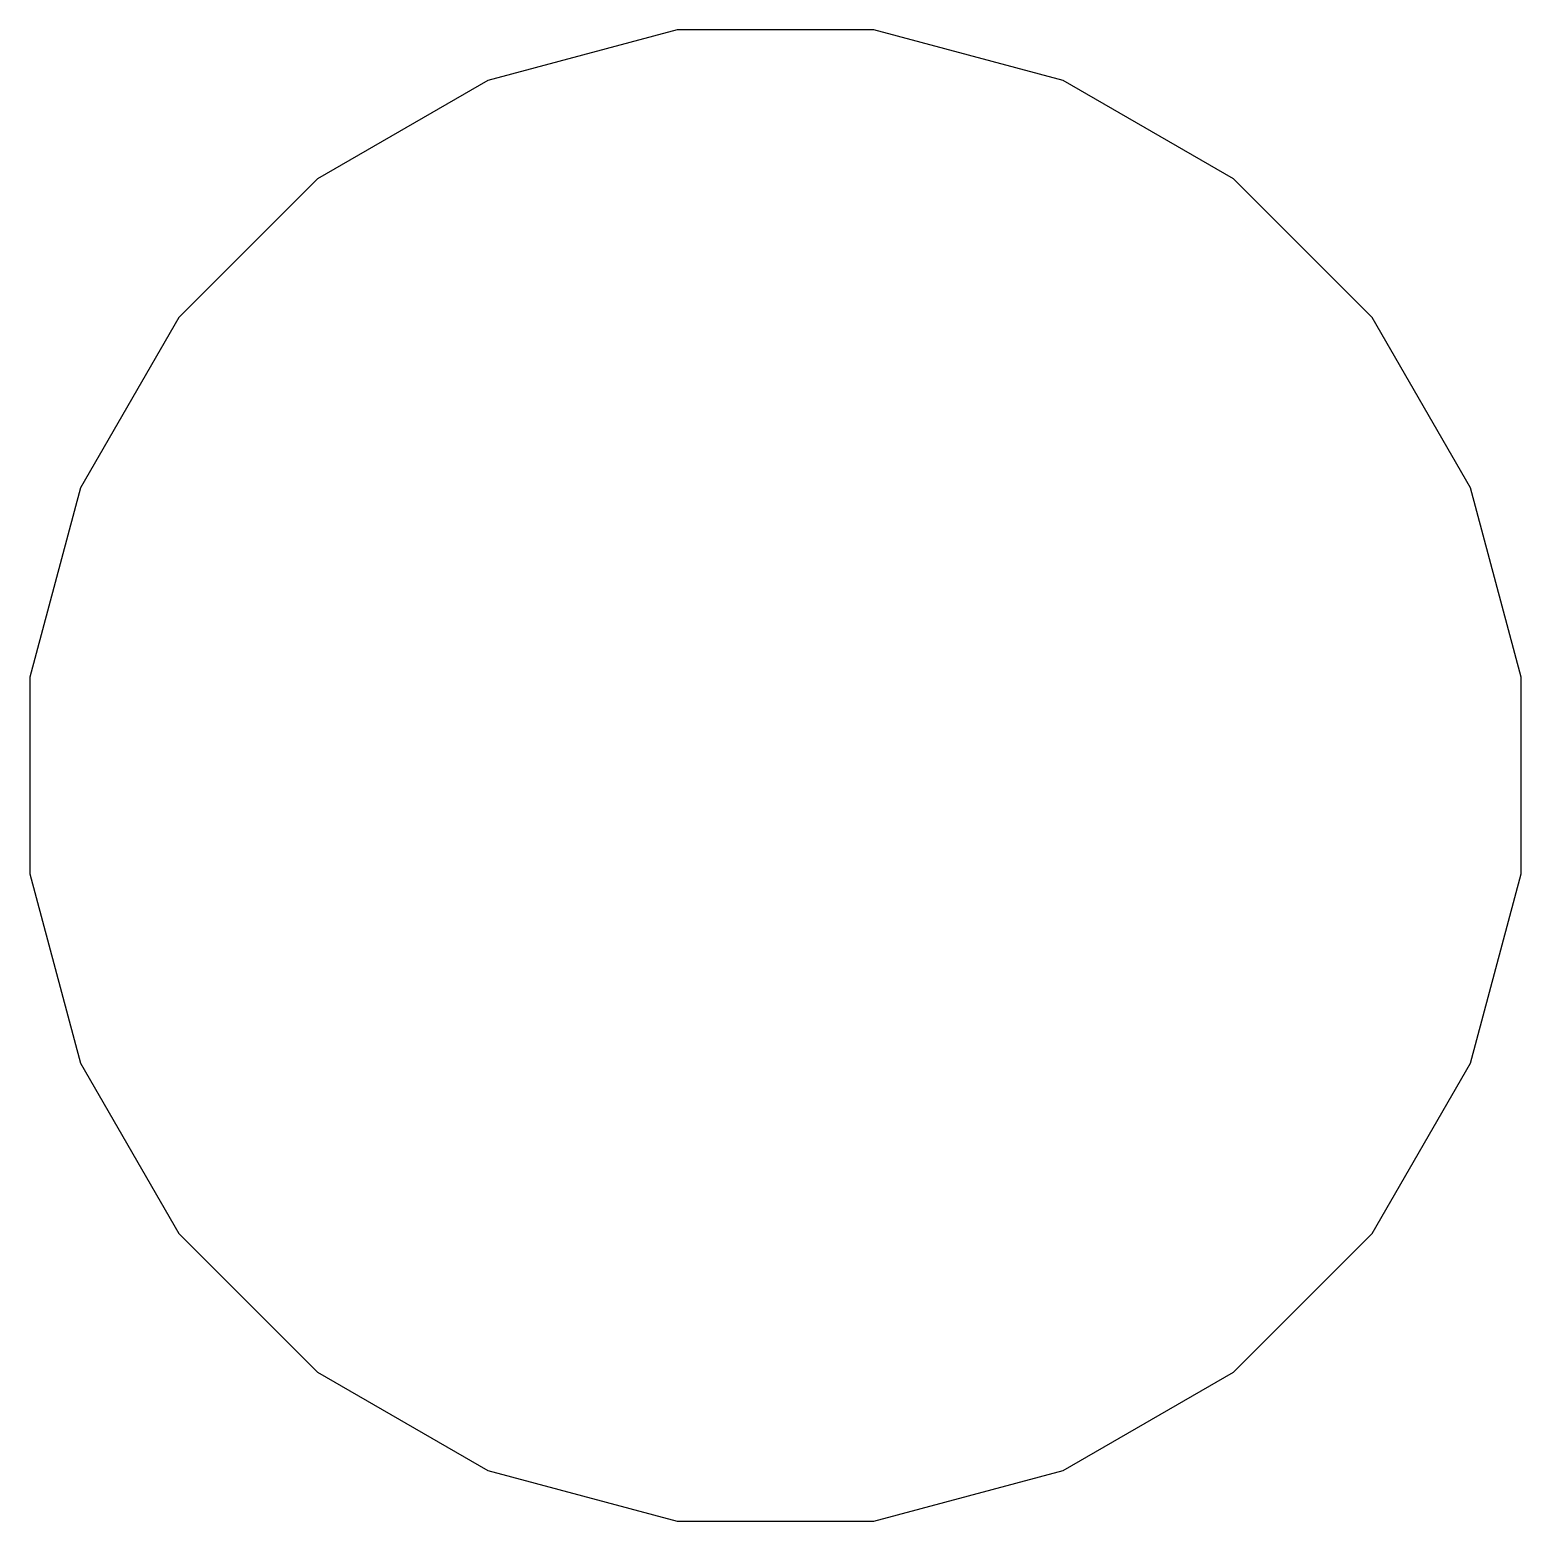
# Model space of a CAD drawing. Header units: metres. Extents: x -6 to 6, y -6 to 6.
import ezdxf

# ---------------------------------------------------------------- set-up
doc = ezdxf.new("R2010")
doc.units = ezdxf.units.M

msp = doc.modelspace()

# ---------------------------------------------------------------- linework, layer by layer
for p, q in [((-0.789915, 6), (-2.31591, 5.59111)), ((0.789915, 6), (-0.789915, 6)), ((2.31591, 5.59111), (0.789915, 6)), ((-2.31591, 5.59111), (-3.68409, 4.80119)), ((3.68409, 4.80119), (2.31591, 5.59111)), ((-3.68409, 4.80119), (-4.80119, 3.68409)), ((4.80119, 3.68409), (3.68409, 4.80119)), ((-4.80119, 3.68409), (-5.59111, 2.31591)), ((5.59111, 2.31591), (4.80119, 3.68409)), ((-5.59111, 2.31591), (-6, 0.789915)), ((6, 0.789915), (5.59111, 2.31591)), ((-6, 0.789915), (-6, -0.789915)), ((6, -0.789915), (6, 0.789915)), ((-6, -0.789915), (-5.59111, -2.31591)), ((5.59111, -2.31591), (6, -0.789915)), ((-5.59111, -2.31591), (-4.80119, -3.68409)), ((4.80119, -3.68409), (5.59111, -2.31591)), ((-4.80119, -3.68409), (-3.68409, -4.80119)), ((3.68409, -4.80119), (4.80119, -3.68409)), ((-3.68409, -4.80119), (-2.31591, -5.59111)), ((2.31591, -5.59111), (3.68409, -4.80119)), ((-2.31591, -5.59111), (-0.789915, -6)), ((0.789915, -6), (2.31591, -5.59111)), ((-0.789915, -6), (0.789915, -6))]:
    msp.add_line(p, q)

doc.saveas('drawing.dxf')
